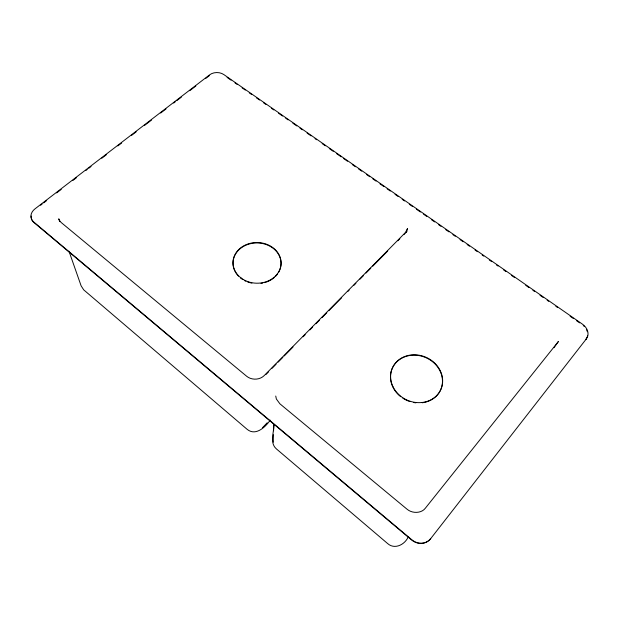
<?xml version="1.0" encoding="UTF-8"?>
<svg xmlns="http://www.w3.org/2000/svg" width="619" height="619" viewBox="0 0 619 619"><rect width="100%" height="100%" fill="white"/><g stroke="black" fill="none" stroke-linecap="round" stroke-linejoin="round"><path stroke-width="0.93" d="M273.683 424.092C274.449 432.054 269.172 442.608 276.368 448.876L387.602 543.528C394.589 549.881 404.725 544.72 408.153 537.083M273.312 434.631L273.312 442.214M273.552 430.77L273.915 424.982M406.435 232.257L407.488 228.581L405.546 232.404L264.321 375.485C259.647 380.213 251.531 380.259 246.695 376.282L61.165 222.492L59.478 220.612L59.726 221.014L58.751 218.817L59.703 221.556M587.601 336.597L586.007 339.336L587.601 336.597A12.295 9.827 29.1 0 0 582.363 324.108L223.869 74.597A10.113 7.451 0.1 0 0 209.624 74.829L34.958 208.889A11.676 9.092 -13.3 0 0 33.705 221.966L411.836 539.768A14.02 12.891 47.9 0 0 430.723 538.607M554.005 347.692L558.439 341.448L425.354 508.199C421.508 513.414 412.285 513.77 406.962 509.135L279.896 403.805L276.368 399.015L275.741 396.044M406.907 231.243L403.921 234.624M586.371 338.856L430.507 538.863A14.082 12.945 48 0 1 411.62 540L33.929 222.515A11.73 9.138 -13.3 0 1 31.337 218.414M262.564 427.644L267.222 422.754M270.209 420.131C265.458 427.071 255.647 436.426 247.105 429.3L83.689 289.839L81.112 285.808L68.98 251.213M265.953 374.464L268.661 371.725M272.043 368.297L276.097 364.181M278.124 362.123L282.86 357.325M284.214 355.956L293.004 347.042M303.148 336.759L305.182 334.709M309.918 329.904L312.618 327.165M316 323.737L319.381 320.309M322.089 317.57L326.824 312.773M328.851 310.715L341.703 297.693M347.785 291.518L349.139 290.149M353.875 285.351L355.902 283.293M359.964 279.177L363.345 275.749M366.046 273.01L370.781 268.213M372.808 266.155L387.687 251.074M397.831 240.791L399.866 238.733M40.575 205.26L42.107 204.084M43.632 202.916L46.696 200.564M56.639 192.927L61.227 189.406M72.702 180.593L76.524 177.653M85.701 170.604L87.233 169.436M88.765 168.26L91.055 166.496M101.764 158.271L106.36 154.75M117.827 145.937L121.657 143.004M131.599 135.368L136.188 131.839M144.598 125.378L151.485 120.094M160.661 113.045L166.016 108.936M173.668 103.056L175.2 101.887M176.725 100.711L181.313 97.183M189.731 90.722L195.852 86.026M205.794 78.389L209.617 75.456M227.088 77.406L231.049 80.16M235.011 82.923L237.387 84.579M242.137 87.883L245.31 90.088M249.271 92.85L251.647 94.506M256.398 97.81L259.57 100.023M263.532 102.777L265.907 104.433M271.455 108.294L273.83 109.95M278.581 113.262L282.543 116.016M285.715 118.221L288.09 119.877M292.841 123.189L296.803 125.943M299.975 128.148L302.351 129.804M307.101 133.116L311.063 135.87M315.025 138.633L316.611 139.732M322.159 143.593L325.323 145.805M329.285 148.56L333.246 151.315M336.419 153.527L341.17 156.831M343.545 158.487L347.507 161.25M352.257 164.553L355.43 166.759M358.594 168.972L361.767 171.177M366.518 174.481L369.69 176.694M372.855 178.899L376.027 181.104M379.989 183.858L383.95 186.621M387.115 188.826L390.287 191.031M395.038 194.343L398.21 196.548M402.172 199.303L404.547 200.958M409.298 204.27L412.471 206.475M416.432 209.237L420.394 211.992M423.558 214.197L426.731 216.402M431.482 219.714L434.654 221.919M438.616 224.682L440.991 226.337M445.742 229.641L448.914 231.846M452.876 234.609L455.251 236.265M460.002 239.568L463.174 241.781M467.136 244.536L469.512 246.192M475.059 250.053L477.435 251.709M482.186 255.02L483.772 256.119M489.312 259.98L491.695 261.636M496.446 264.947L498.032 266.046M503.572 269.907L505.955 271.563M511.495 275.424L514.668 277.629M525.755 285.351L528.928 287.556M532.889 290.319L534.476 291.425M540.016 295.286L543.188 297.491M547.15 300.246L548.736 301.352M555.862 306.312L557.448 307.419M570.122 316.239L573.295 318.452M576.459 320.657L579.632 322.863M31.198 217.633A11.73 9.138 -13.3 0 1 31.182 216.016M238.555 276.175A24.033 20.334 1.1 0 1 239.259 249.488A24.033 20.334 1.1 0 1 270.596 246.571A24.033 20.334 1.1 0 1 278.55 272.445M277.529 274A24.033 20.334 1.1 0 1 275.703 276.182M274.41 277.413A24.033 20.334 1.1 0 1 264.514 282.635M262.773 283.053A24.033 20.334 1.1 0 1 260.978 283.355M251.925 283.115A24.033 20.334 1.1 0 1 247.585 281.916M245.944 281.25A24.033 20.334 1.1 0 1 244.366 280.484M242.849 279.61A24.033 20.334 1.1 0 1 240.745 278.132M583.268 325.493A12.334 9.865 29.1 0 1 584.398 326.592M586.572 329.71A12.334 9.865 29.1 0 1 587.346 331.745M587.632 335.359A12.334 9.865 29.1 0 1 587.238 337.061M400.71 396.678A26.478 23.383 23.7 0 1 399.99 359.26A26.478 23.383 23.7 0 1 439.846 370.588A26.478 23.383 23.7 0 1 422.181 402.776M415.937 402.83A26.478 23.383 23.7 0 1 413.36 402.443M409.964 401.576A26.478 23.383 23.7 0 1 402.837 398.195M241.139 278.047A24.048 20.342 1.1 0 0 280.608 267.013A24.048 20.342 1.1 0 0 249.356 243.546A24.048 20.342 1.1 0 0 241.139 278.047M392.833 386.388A26.501 23.398 23.7 0 0 437.656 394.527A26.501 23.398 23.7 0 0 419.38 355.26A26.501 23.398 23.7 0 0 392.833 386.388"/></g></svg>
